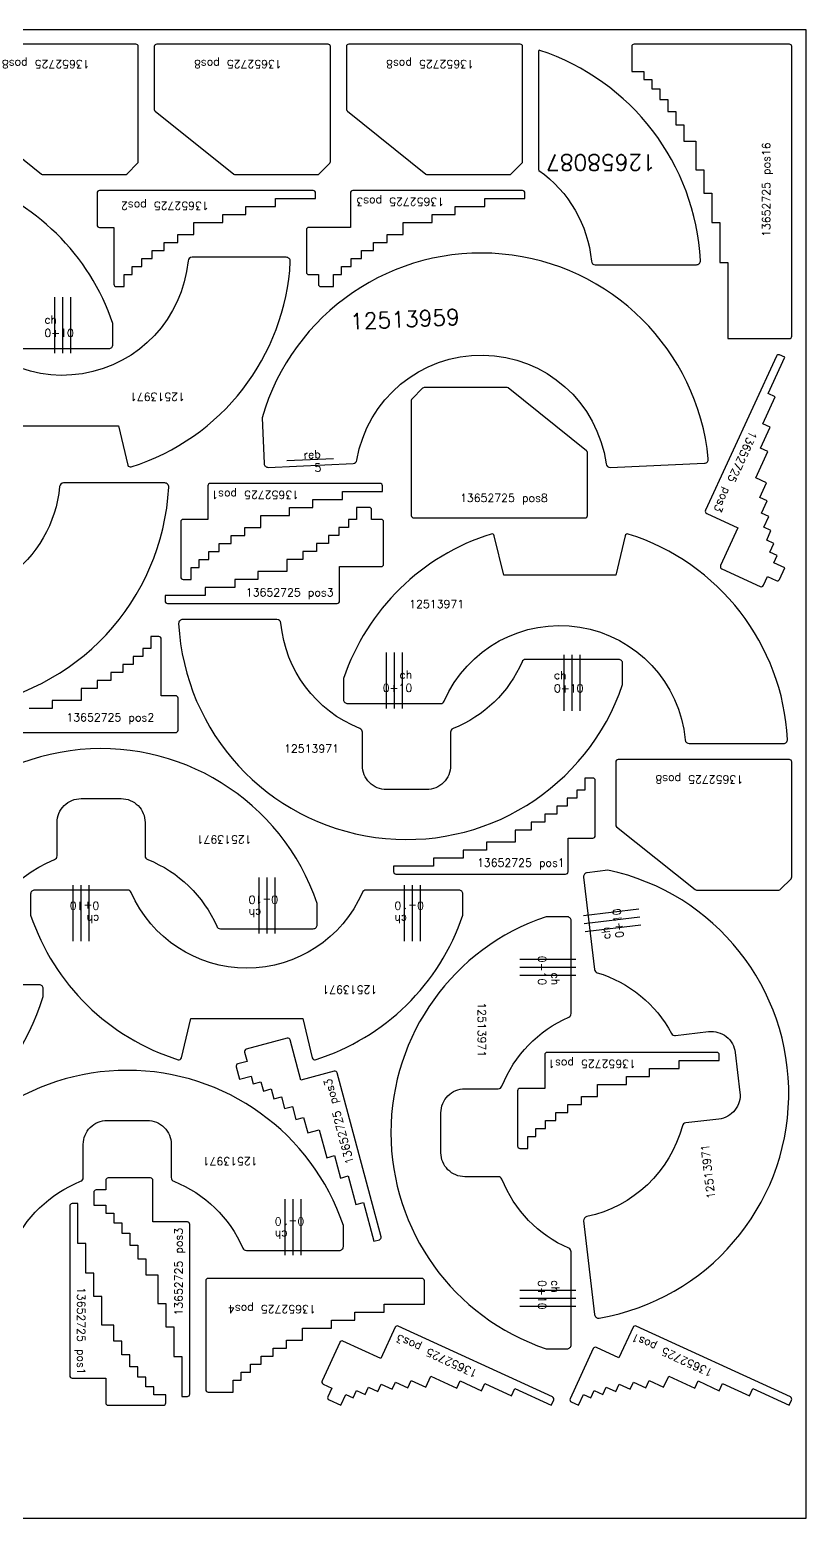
# Model space of a CAD drawing. Header units: millimetres. Extents: x 5250 to 7750, y -105 to 1860.
# Drawn here: x 6780 to 7750, y 0 to 1860 of the extents above; entities that cross this region are included whole.
import ezdxf

# ---------------------------------------------------------------- set-up
doc = ezdxf.new("R2010")
doc.units = ezdxf.units.MM
for name, color, linetype in [('12513959', 7, 'Continuous'), ('12513971', 7, 'Continuous'), ('12658049', 7, 'Continuous'), ('12658087', 7, 'Continuous'), ('13652725', 7, 'Continuous'), ('Chanfro', 7, 'Continuous'), ('Rebaixo', 7, 'Continuous'), ('sheet', 24, 'Continuous'), ('Texto', 7, 'Continuous')]:
    doc.layers.add(name, color=color, linetype=linetype)
doc.styles.get("Standard").update_dxf_attribs({"font": 'txt.shx'})

msp = doc.modelspace()

# ---------------------------------------------------------------- linework, layer by layer
at = {"color": 4}
for points in [[(6698.7, 1842, 0.414214), (6695.7, 1839), (6695.7, 1760.4, 0.227838), (6696.9, 1758.1), (6794.9, 1679.7, 0.170304), (6796.8, 1679), (6899.5, 1679, 0.198912), (6901.6, 1679.9), (6914.9, 1693.1, 0.198912), (6915.7, 1695.2), (6915.7, 1839, 0.414214), (6912.7, 1842)], [(6938.7, 1842, 0.414214), (6935.7, 1839), (6935.7, 1760.4, 0.227838), (6936.9, 1758.1), (7034.9, 1679.7, 0.170304), (7036.8, 1679), (7139.5, 1679, 0.198912), (7141.6, 1679.9), (7154.9, 1693.1, 0.198912), (7155.7, 1695.2), (7155.7, 1839, 0.414214), (7152.7, 1842)], [(7178.7, 1842, 0.414214), (7175.7, 1839), (7175.7, 1760.4, 0.227838), (7176.9, 1758.1), (7274.9, 1679.7, 0.170304), (7276.8, 1679), (7379.5, 1679, 0.198912), (7381.6, 1679.9), (7394.9, 1693.1, 0.198912), (7395.7, 1695.2), (7395.7, 1839, 0.414214), (7392.7, 1842)], [(6864.2, 1616, 0.414214), (6867.2, 1613), (6885.2, 1613), (6885.2, 1542, 0.414214), (6888.2, 1539), (6898.2, 1539), (6898.2, 1554), (6908.2, 1554), (6908.2, 1564), (6920.2, 1564), (6920.2, 1574), (6933.2, 1574), (6933.2, 1584), (6948.2, 1584), (6948.2, 1594), (6965.2, 1594), (6965.2, 1604), (6985.2, 1604), (6985.2, 1619), (7021.2, 1619), (7021.2, 1629), (7050.2, 1629), (7050.2, 1639), (7087.2, 1639), (7087.2, 1649), (7137.2, 1649), (7137.2, 1656, 0.414214), (7134.2, 1659), (6867.2, 1659, 0.414214), (6864.2, 1656)], [(7473.7, 1250, 0.414214), (7476.7, 1253), (7476.7, 1331.6, 0.227838), (7475.5, 1333.9), (7377.5, 1412.4, 0.170304), (7375.6, 1413), (7272.9, 1413, 0.198912), (7270.8, 1412.1), (7257.6, 1398.9, 0.198912), (7256.7, 1396.8), (7256.7, 1253, 0.414214), (7259.7, 1250)], [(7515, 948, 0.414214), (7512, 945), (7512, 866.5, 0.227838), (7513.1, 864.1), (7611.2, 785.7, 0.170304), (7613.1, 785), (7715.8, 785, 0.198912), (7717.9, 785.9), (7731.1, 799.1, 0.198912), (7732, 801.3), (7732, 945, 0.414214), (7729, 948)], [(7223, 267.6), (7273, 267.6), (7273, 296.6, 0.414214), (7270, 299.6), (7003, 299.6, 0.414214), (7000, 296.6), (7000, 160.6, 0.414214), (7003, 157.6), (7034, 157.6), (7034, 172.6), (7044, 172.6), (7044, 182.6), (7056, 182.6), (7056, 192.6), (7069, 192.6), (7069, 202.6), (7084, 202.6), (7084, 212.6), (7101, 212.6), (7101, 222.6), (7121, 222.6), (7121, 237.6), (7157, 237.6), (7157, 247.6), (7186, 247.6), (7186, 257.6), (7223, 257.6)]]:
    msp.add_lwpolyline(points, format="xyb", close=True, dxfattribs=at)
msp.add_lwpolyline([(6695.3, 981.7), (6962.3, 981.7, 0.414214), (6965.3, 984.7), (6965.3, 1024.7, 0.414214), (6962.3, 1027.7), (6944.3, 1027.7), (6944.3, 1098.7, 0.414214), (6941.3, 1101.7), (6931.3, 1101.7), (6931.3, 1086.7), (6921.3, 1086.7), (6921.3, 1076.7), (6909.3, 1076.7), (6909.3, 1066.7), (6896.3, 1066.7), (6896.3, 1056.7), (6881.3, 1056.7), (6881.3, 1046.7), (6864.3, 1046.7), (6864.3, 1036.7), (6844.3, 1036.7), (6844.3, 1021.7), (6808.3, 1021.7), (6808.3, 1011.7), (6779.3, 1011.7)], format="xyb", dxfattribs=at)
at = {"layer": '12513959', "color": 4}
msp.add_lwpolyline([(7622.9, 1318.4, 0.43), (7627.7, 1323.9, 0.826224), (7070.3, 1375.1), (7072.8, 1317.9, 0.414214), (7078, 1313.2), (7184, 1317.9, 0.353739), (7188.7, 1322, -0.858818), (7500.1, 1317.5, 0.387391), (7505.3, 1313.2)], format="xyb", close=True, dxfattribs=at)
at = {"layer": '12513971', "color": 4}
for points in [[(6532.3, 1671.3, 0.434973), (6528.5, 1673.5, 0.23941), (6344, 1492.9), (6344, 1466.7, 0.414214), (6349, 1461.7), (6465.1, 1461.7, 0.298217), (6469.7, 1464.7, -0.654654), (6758.4, 1464.7, 0.298217), (6763, 1461.7), (6879, 1461.7, 0.414214), (6884, 1466.7), (6884, 1492.9, 0.23941), (6699.6, 1673.5, 0.434973), (6695.8, 1671.3), (6684, 1622.2), (6544, 1622.2)], [(6906.6, 1313.8, 0.31269), (7105.6, 1570.4, 0.43), (7100.6, 1575.7), (6982.8, 1575.7, 0.387391), (6977.8, 1571.1, -0.775159), (6676.6, 1522.7, 0.298217), (6672.1, 1525.7), (6556, 1525.7, 0.414214), (6551, 1520.7), (6551, 1494.4, 0.23941), (6735.4, 1313.8, 0.434973), (6739.2, 1316), (6751, 1365.2), (6891, 1365.2), (6902.7, 1316, 0.434973)], [(7523.9, 1227.7), (7512.1, 1178.5), (7372.1, 1178.5), (7360.3, 1227.7, 0.434973), (7356.5, 1229.9, 0.23941), (7172.1, 1049.3), (7172.1, 1023, 0.414214), (7177.1, 1018), (7293.2, 1018, 0.298217), (7297.8, 1021, -0.775159), (7598.9, 972.6, 0.387391), (7603.9, 968), (7721.7, 968, 0.43), (7726.7, 973.3, 0.31269), (7527.7, 1229.9, 0.434973)], [(7195.7, 982.1, 0.307315), (7192.5, 986.8, -0.282196), (7093.8, 1118.6, 0.387391), (7088.9, 1123.1), (6971.1, 1123.1, 0.43), (6966.1, 1117.9, 0.826224), (7520.7, 1041.9), (7520.7, 1068.1, 0.414214), (7515.7, 1073.1), (7399.6, 1073.1, 0.298217), (7395, 1070.1, -0.197795), (7308.8, 986.8, 0.307315), (7305.7, 982.1), (7305.7, 940.5, -0.414214), (7275.7, 910.5), (7225.7, 910.5, -0.414214), (7195.7, 940.5)], [(6814.2, 827.7), (6814.2, 869.3, -0.414214), (6844.2, 899.3), (6894.2, 899.3, -0.414214), (6924.2, 869.3), (6924.2, 827.7, 0.307315), (6927.4, 823.1, -0.197795), (7013.6, 739.7, 0.298217), (7018.2, 736.7), (7134.2, 736.7, 0.414214), (7139.2, 741.7), (7139.2, 768, 0.826224), (6584.7, 692, 0.43), (6589.6, 686.7), (6707.4, 686.7, 0.387391), (6712.4, 691.3, -0.282196), (6811.1, 823.1, 0.307315)], [(7599.6, 494, 0.307315), (7595.3, 490.3, -0.282196), (7475.9, 376.9, 0.387391), (7472, 371.5), (7485.7, 254.5, 0.43), (7491.5, 250.1, 0.826224), (7502.4, 809.8), (7476.3, 806.7, 0.414214), (7472, 801.2), (7485.5, 685.9, 0.298217), (7489, 681.7, -0.197795), (7581.8, 605.8, 0.307315), (7586.8, 603.2), (7628.1, 608.1, -0.414214), (7661.4, 581.8), (7667.2, 532.1, -0.414214), (7640.9, 498.8)], [(7133, 575.2, 0.434973), (7136.8, 573, 0.23941), (7321.2, 753.6), (7321.2, 779.9, 0.414214), (7316.2, 784.9), (7200.1, 784.9, 0.298217), (7195.6, 781.9, -0.654654), (6906.9, 781.9, 0.298217), (6902.3, 784.9), (6786.2, 784.9, 0.414214), (6781.2, 779.9), (6781.2, 753.6, 0.23941), (6965.6, 573, 0.434973), (6969.5, 575.2), (6981.2, 624.4), (7121.2, 624.4)], [(7323.7, 536.7), (7365.2, 536.7, 0.307315), (7369.9, 539.9, -0.197795), (7453.3, 626.1, 0.298217), (7456.3, 630.7), (7456.3, 746.7, 0.414214), (7451.3, 751.7), (7425, 751.7, 0.717624), (7425, 211.7), (7451.3, 211.7, 0.414214), (7456.3, 216.7), (7456.3, 332.8, 0.298217), (7453.3, 337.4, -0.197795), (7369.9, 423.6, 0.307315), (7365.2, 426.7), (7323.7, 426.7, -0.414214), (7293.7, 456.7), (7293.7, 506.7, -0.414214)], [(6956.9, 467.2), (6956.9, 425.6, 0.307315), (6960, 421, -0.197795), (7046.2, 337.6, 0.298217), (7050.8, 334.6), (7166.9, 334.6, 0.414214), (7171.9, 339.6), (7171.9, 365.9, 0.717624), (6631.9, 365.9), (6631.9, 339.6, 0.414214), (6636.9, 334.6), (6752.9, 334.6, 0.298217), (6757.5, 337.6, -0.197795), (6843.7, 421, 0.307315), (6846.9, 425.6), (6846.9, 467.2, -0.414214), (6876.9, 497.2), (6926.9, 497.2, -0.414214)]]:
    msp.add_lwpolyline(points, format="xyb", close=True, dxfattribs=at)
at = {"layer": '12658049', "color": 4}
for points in [[(6571.6, 1097.6), (6571.6, 1175.6, -0.119347), (6523, 1231, 0.27887), (6518.6, 1233.7), (6386.6, 1233.7, 0.414214), (6381.6, 1228.7), (6381.6, 1219.1, 0.840577), (6953.7, 1288.4, 0.429586), (6948.7, 1293.7), (6822.4, 1293.7, 0.387226), (6817.4, 1289.1, -0.219706), (6751.6, 1175.6), (6751.6, 1097.6, -0.414214), (6721.6, 1067.6), (6601.6, 1067.6, -0.414214)], [(6427, 530.7), (6427, 608.7, -0.119347), (6378.4, 664, 0.27887), (6374, 666.7), (6242, 666.7, 0.414214), (6237, 661.7), (6237, 652.1, 0.742519), (6797, 652.1), (6797, 661.7, 0.414214), (6792, 666.7), (6660, 666.7, 0.27887), (6655.6, 664, -0.119347), (6607, 608.7), (6607, 530.7, -0.414214), (6577, 500.7), (6457, 500.7, -0.414214)]]:
    msp.add_lwpolyline(points, format="xyb", close=True, dxfattribs=at)
at = {"layer": '12658087', "color": 4}
msp.add_lwpolyline([(7415.7, 1833.3), (7415.7, 1684.9, 0.243337), (7416.2, 1684.1, -0.218841), (7481.6, 1570.9, 0.387226), (7486.5, 1566.4), (7612.9, 1566.4, 0.429586), (7617.8, 1571.7, 0.309641), (7417.1, 1834.3, 0.510573)], format="xyb", close=True, dxfattribs=at)
at = {"layer": '13652725', "color": 4}
for points in [[(7729, 1474, 0.414214), (7732, 1477), (7732, 1839, 0.414214), (7729, 1842), (7535, 1842, 0.414214), (7532, 1839), (7532, 1808), (7547, 1808), (7547, 1798), (7557, 1798), (7557, 1786), (7567, 1786), (7567, 1773), (7577, 1773), (7577, 1758), (7587, 1758), (7587, 1741), (7597, 1741), (7597, 1721), (7612, 1721), (7612, 1685), (7622, 1685), (7622, 1656), (7632, 1656), (7632, 1619), (7642, 1619), (7642, 1569), (7652, 1569), (7652, 1474)], [(7183.6, 1659, 0.414214), (7180.6, 1656), (7180.6, 1613), (7128.6, 1613, 0.414214), (7125.6, 1610), (7125.6, 1557, 0.414214), (7128.6, 1554), (7140.6, 1554), (7140.6, 1542, 0.414214), (7143.6, 1539), (7159.6, 1539), (7159.6, 1554), (7169.6, 1554), (7169.6, 1564), (7181.6, 1564), (7181.6, 1574), (7194.6, 1574), (7194.6, 1584), (7209.6, 1584), (7209.6, 1594), (7226.6, 1594), (7226.6, 1604), (7246.6, 1604), (7246.6, 1619), (7282.6, 1619), (7282.6, 1629), (7311.6, 1629), (7311.6, 1639), (7348.6, 1639), (7348.6, 1649), (7398.6, 1649), (7398.6, 1656, 0.414214), (7395.6, 1659)], [(7624.2, 1259.6, 0.414214), (7625.7, 1255.7), (7664.7, 1237.7), (7643, 1190.5, 0.414214), (7644.5, 1186.5), (7692.6, 1164.3, 0.414214), (7696.6, 1165.8), (7701.6, 1176.7), (7712.5, 1171.7, 0.414214), (7716.5, 1173.1), (7723.2, 1187.7), (7709.5, 1193.9), (7713.7, 1203), (7704.6, 1207.2), (7709.7, 1218.1), (7700.6, 1222.3), (7706, 1234.1), (7696.9, 1238.3), (7703.2, 1251.9), (7694.1, 1256.1), (7701.2, 1271.5), (7692.1, 1275.7), (7700.5, 1293.9), (7686.9, 1300.2), (7701.9, 1332.9), (7692.8, 1337), (7705, 1363.4), (7695.9, 1367.6), (7711.4, 1401.2), (7702.3, 1405.4), (7723.2, 1450.8), (7716.8, 1453.7, 0.414214), (7712.8, 1452.2)], [(7170.7, 1283.1), (7220.7, 1283.1), (7220.7, 1290.1, 0.414214), (7217.7, 1293.1), (7005.7, 1293.1, 0.414214), (7002.7, 1290.1), (7002.7, 1248.1), (6971.7, 1248.1, 0.414214), (6968.7, 1245.1), (6968.7, 1176.1, 0.414214), (6971.7, 1173.1), (6981.7, 1173.1), (6981.7, 1188.1), (6991.7, 1188.1), (6991.7, 1198.1), (7003.7, 1198.1), (7003.7, 1208.1), (7016.7, 1208.1), (7016.7, 1218.1), (7031.7, 1218.1), (7031.7, 1228.1), (7048.7, 1228.1), (7048.7, 1238.1), (7068.7, 1238.1), (7068.7, 1253.1), (7104.7, 1253.1), (7104.7, 1263.1), (7133.7, 1263.1), (7133.7, 1273.1), (7170.7, 1273.1)], [(7164.1, 1143.1, 0.414214), (7167.1, 1146.1), (7167.1, 1189.1), (7219.1, 1189.1, 0.414214), (7222.1, 1192.1), (7222.1, 1245.1, 0.414214), (7219.1, 1248.1), (7207.1, 1248.1), (7207.1, 1260.1, 0.414214), (7204.1, 1263.1), (7188.1, 1263.1), (7188.1, 1248.1), (7178.1, 1248.1), (7178.1, 1238.1), (7166.1, 1238.1), (7166.1, 1228.1), (7153.1, 1228.1), (7153.1, 1218.1), (7138.1, 1218.1), (7138.1, 1208.1), (7121.1, 1208.1), (7121.1, 1198.1), (7101.1, 1198.1), (7101.1, 1183.1), (7065.1, 1183.1), (7065.1, 1173.1), (7036.1, 1173.1), (7036.1, 1163.1), (6999.1, 1163.1), (6999.1, 1153.1), (6949.1, 1153.1), (6949.1, 1146.1, 0.414214), (6952.1, 1143.1)], [(7284.5, 814.9), (7234.5, 814.9), (7234.5, 807.9, 0.414214), (7237.5, 804.9), (7449.5, 804.9, 0.414214), (7452.5, 807.9), (7452.5, 849.9), (7483.5, 849.9, 0.414214), (7486.5, 852.9), (7486.5, 921.9, 0.414214), (7483.5, 924.9), (7473.5, 924.9), (7473.5, 909.9), (7463.5, 909.9), (7463.5, 899.9), (7451.5, 899.9), (7451.5, 889.9), (7438.5, 889.9), (7438.5, 879.9), (7423.5, 879.9), (7423.5, 869.9), (7406.5, 869.9), (7406.5, 859.9), (7386.5, 859.9), (7386.5, 844.9), (7350.5, 844.9), (7350.5, 834.9), (7321.5, 834.9), (7321.5, 824.9), (7284.5, 824.9)], [(7164.2, 556.5, 0.414214), (7160.5, 558.6), (7118.9, 547.5), (7105.5, 597.7, 0.414214), (7101.8, 599.8), (7050.6, 586.1, 0.414214), (7048.5, 582.4), (7051.6, 570.8), (7040, 567.7, 0.414214), (7037.9, 564.1), (7042, 548.6), (7056.5, 552.5), (7059.1, 542.8), (7068.8, 545.4), (7071.9, 533.8), (7081.5, 536.4), (7084.9, 523.9), (7094.6, 526.4), (7098.4, 512), (7108.1, 514.5), (7112.5, 498.1), (7122.2, 500.7), (7127.3, 481.4), (7141.8, 485.3), (7151.1, 450.5), (7160.8, 453.1), (7168.3, 425.1), (7178, 427.7), (7187.5, 391.9), (7197.2, 394.5), (7210.1, 346.2), (7216.9, 348, 0.414214), (7219, 351.7)], [(7591.4, 572.1), (7641.4, 572.1), (7641.4, 579.1, 0.414214), (7638.4, 582.1), (7426.4, 582.1, 0.414214), (7423.4, 579.1), (7423.4, 537.1), (7392.4, 537.1, 0.414214), (7389.4, 534.1), (7389.4, 465.1, 0.414214), (7392.4, 462.1), (7402.4, 462.1), (7402.4, 477.1), (7412.4, 477.1), (7412.4, 487.1), (7424.4, 487.1), (7424.4, 497.1), (7437.4, 497.1), (7437.4, 507.1), (7452.4, 507.1), (7452.4, 517.1), (7469.4, 517.1), (7469.4, 527.1), (7489.4, 527.1), (7489.4, 542.1), (7525.4, 542.1), (7525.4, 552.1), (7554.4, 552.1), (7554.4, 562.1), (7591.4, 562.1)], [(6980, 367.2, 0.414214), (6977, 370.2), (6934, 370.2), (6934, 422.2, 0.414214), (6931, 425.2), (6878, 425.2, 0.414214), (6875, 422.2), (6875, 410.2), (6863, 410.2, 0.414214), (6860, 407.2), (6860, 391.2), (6875, 391.2), (6875, 381.2), (6885, 381.2), (6885, 369.2), (6895, 369.2), (6895, 356.2), (6905, 356.2), (6905, 341.2), (6915, 341.2), (6915, 324.2), (6925, 324.2), (6925, 304.2), (6940, 304.2), (6940, 268.2), (6950, 268.2), (6950, 239.2), (6960, 239.2), (6960, 202.2), (6970, 202.2), (6970, 152.2), (6977, 152.2, 0.414214), (6980, 155.2)], [(6840, 343.1), (6840, 393.1), (6833, 393.1, 0.414214), (6830, 390.1), (6830, 178.1, 0.414214), (6833, 175.1), (6875, 175.1), (6875, 144.1, 0.414214), (6878, 141.1), (6947, 141.1, 0.414214), (6950, 144.1), (6950, 154.1), (6935, 154.1), (6935, 164.1), (6925, 164.1), (6925, 176.1), (6915, 176.1), (6915, 189.1), (6905, 189.1), (6905, 204.1), (6895, 204.1), (6895, 221.1), (6885, 221.1), (6885, 241.1), (6870, 241.1), (6870, 277.1), (6860, 277.1), (6860, 306.1), (6850, 306.1), (6850, 343.1)], [(7240.5, 240.1, 0.414214), (7236.5, 238.6), (7218.6, 199.6), (7171.3, 221.3, 0.414214), (7167.3, 219.8), (7145.2, 171.7, 0.414214), (7146.6, 167.7), (7157.5, 162.7), (7152.5, 151.8, 0.414214), (7154, 147.8), (7168.5, 141.1), (7174.8, 154.8), (7183.9, 150.6), (7188.1, 159.7), (7199, 154.6), (7203.2, 163.7), (7215, 158.3), (7219.1, 167.4), (7232.8, 161.1), (7237, 170.2), (7252.4, 163.1), (7256.6, 172.2), (7274.7, 163.8), (7281, 177.4), (7313.7, 162.4), (7317.9, 171.5), (7344.2, 159.3), (7348.4, 168.4), (7382, 152.9), (7386.2, 162), (7431.6, 141.1), (7434.6, 147.5, 0.414214), (7433.1, 151.5)], [(7683.4, 162), (7728.8, 141.1), (7731.7, 147.5, 0.414214), (7730.2, 151.5), (7537.7, 240.1, 0.414214), (7533.7, 238.6), (7516.1, 200.5), (7488, 213.4, 0.414214), (7484, 212), (7455.1, 149.3, 0.414214), (7456.6, 145.3), (7465.7, 141.1), (7472, 154.8), (7481, 150.6), (7485.2, 159.7), (7496.1, 154.6), (7500.3, 163.7), (7512.1, 158.3), (7516.3, 167.4), (7529.9, 161.1), (7534.1, 170.2), (7549.6, 163.1), (7553.7, 172.2), (7571.9, 163.8), (7578.2, 177.4), (7610.9, 162.4), (7615.1, 171.5), (7641.4, 159.3), (7645.6, 168.4), (7679.2, 152.9)]]:
    msp.add_lwpolyline(points, format="xyb", close=True, dxfattribs=at)
at = {"layer": 'Chanfro', "color": 4}
for p, q in [((6811, 1525.7), (6811, 1455.7)), ((6821, 1525.7), (6821, 1455.7)), ((6831, 1525.7), (6831, 1455.7)), ((7225.1, 1082), (7225.1, 1012)), ((7235.1, 1082), (7235.1, 1012)), ((7245.1, 1082), (7245.1, 1012)), ((7447.6, 1009.1), (7447.6, 1079.1)), ((7457.6, 1009.1), (7457.6, 1079.1)), ((7467.6, 1009.1), (7467.6, 1079.1)), ((7066.2, 800.7), (7066.2, 730.7)), ((7076.2, 800.7), (7076.2, 730.7)), ((7086.2, 800.7), (7086.2, 730.7)), ((6834.2, 720.9), (6834.2, 790.9)), ((6844.2, 720.9), (6844.2, 790.9)), ((6854.2, 720.9), (6854.2, 790.9)), ((7248.2, 720.9), (7248.2, 790.9)), ((7258.2, 720.9), (7258.2, 790.9)), ((7268.2, 720.9), (7268.2, 790.9)), ((7541.1, 760.9), (7471.6, 752.8)), ((7542.3, 751), (7472.7, 742.9)), ((7543.4, 741.1), (7473.9, 732.9)), ((7392.3, 698.7), (7462.3, 698.7)), ((7392.3, 688.7), (7462.3, 688.7)), ((7392.3, 678.7), (7462.3, 678.7)), ((7098.8, 398.6), (7098.8, 328.6)), ((7108.8, 398.6), (7108.8, 328.6)), ((7118.8, 398.6), (7118.8, 328.6)), ((7392.3, 284.8), (7462.3, 284.8)), ((7392.3, 274.8), (7462.3, 274.8)), ((7392.3, 264.8), (7462.3, 264.8))]:
    msp.add_line(p, q, dxfattribs=at)
at = {"layer": 'Rebaixo', "color": 4}
msp.add_line((7159.5, 1323.8), (7101.3, 1321.2), dxfattribs=at)
at = {"layer": 'sheet', "color": 7}
msp.add_lwpolyline([(5250, 0), (7750, 0), (7750, 1860), (5250, 1860)], close=True, dxfattribs=at)

# ---------------------------------------------------------------- texts
at = {"layer": 'Chanfro', "color": 4, "char_height": 10, "width": 53.741}
for insert, attachment_point in [((6798.3, 1502.8), 1), ((7257.8, 1059.2), 3), ((7434.9, 1032), 7)]:
    msp.add_mtext('ch 0+10', dxfattribs=dict(at, insert=insert, attachment_point=attachment_point))
for insert, attachment_point, rotation in [((6866.9, 743.7), 1, 180), ((7053.5, 777.9), 9, 180), ((7235.5, 743.7), 3, 180), ((7522.2, 725.8), 7, 96.683), ((7415.1, 666), 9, 270), ((7086.1, 375.8), 9, 180), ((7415.1, 297.5), 7, 270)]:
    msp.add_mtext('ch 0+10', dxfattribs=dict(at, insert=insert, attachment_point=attachment_point, rotation=rotation))
at = {"layer": 'Rebaixo', "color": 4, "insert": (7143.3, 1334.9), "char_height": 10, "width": 35.2, "attachment_point": 3, "rotation": 2.5495}
msp.add_mtext('reb 5', dxfattribs=at)
at = {"layer": 'Texto', "color": 4}
for s, insert, char_height, width, attachment_point, rotation in [('13652725 pos8', (6854.9, 1812.1), 10, 122.875, 1, 180), ('13652725 pos8', (7094.9, 1812.1), 10, 122.875, 1, 180), ('13652725 pos8', (7334.9, 1812.1), 10, 122.875, 1, 180), ('13652725 pos16', (7695.1, 1601.1), 10, 122.875, 1, 90), ('12658087', (7562.2, 1684), 20, 272.481, 1, 180), ('13652725 pos2', (7003.7, 1635), 10, 122.875, 1, 180), ('13652725 pos3', (7297.7, 1640.1), 10, 122.875, 1, 180), ('12513959', (7180.7, 1485.3), 20, 125.415, 7, 2.5495), ('12513971', (6973.9, 1396.3), 10, 263.972, 1, 180), ('13652725 pos3', (7689.1, 1355.4), 10, 122.875, 1, 245.2857), ('13652725 pos1', (7116.5, 1273.8), 10, 122.875, 1, 180), ('13652725 pos8', (7671.2, 918.1), 10, 122.875, 1, 180), ('12513971', (7057.2, 843.1), 10, 263.972, 1, 180), ('12513971', (7214.2, 655.5), 10, 263.972, 1, 180), ('12513971', (7349.8, 644.7), 10, 263.972, 1, 270), ('13652725 pos1', (7537.3, 562.7), 10, 122.875, 1, 180), ('13652725 pos3', (7175.4, 441.4), 10, 122.875, 1, 105), ('12513971', (7064.8, 441), 10, 263.972, 1, 180), ('12513971', (7626.3, 398.5), 10, 263.972, 1, 96.683), ('13652725 pos3', (6961.1, 253.2), 10, 122.875, 1, 90), ('13652725 pos1', (6849.4, 289), 10, 122.875, 1, 270), ('13652725 pos4', (7137.4, 256.1), 10, 122.875, 1, 180), ('13652725 pos3', (7336.2, 175.2), 10, 122.875, 1, 155.2857), ('13652725 pos1', (7630.3, 176.2), 10, 122.875, 1, 155.2857)]:
    msp.add_mtext(s, dxfattribs=dict(at, insert=insert, char_height=char_height, width=width, attachment_point=attachment_point, rotation=rotation))
at = {"layer": 'Texto', "color": 4, "char_height": 10, "attachment_point": 1}
for s, insert, width in [('13652725 pos8', (7317.5, 1280), 122.875), ('13652725 pos3', (7050, 1162), 122.875), ('12513971', (7254.1, 1147.4), 263.972), ('13652725 pos2', (6825.9, 1005.8), 122.875), ('12513971', (7097.7, 966.7), 263.972), ('13652725 pos1', (7338.7, 824.2), 122.875)]:
    msp.add_mtext(s, dxfattribs=dict(at, insert=insert, width=width))

doc.saveas('drawing.dxf')
